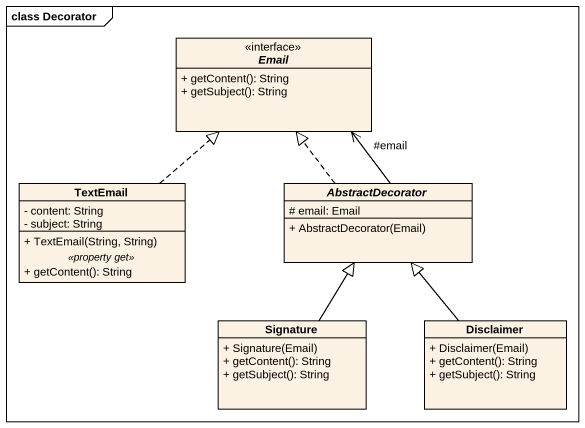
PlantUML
@startuml
mainframe class Decorator
hide circle
hide empty members
skinparam classAttributeIconSize 0
interface Email <<interface>> {
  + getContent(): String
  + getSubject(): String
}
class TextEmail {
  - content: String
  - subject: String
  --
  + TextEmail(String, String)
  .. <<property get>> ..
  + getContent(): String
}
abstract class AbstractDecorator {
  # email: Email
  + AbstractDecorator(Email)
}
class Signature {
  + Signature(Email)
  + getContent(): String
  + getSubject(): String
}
class Disclaimer {
  + Disclaimer(Email)
  + getContent(): String
  + getSubject(): String
}
TextEmail .up.|> Email
AbstractDecorator -up-> "#email" Email
AbstractDecorator .up.|> Email
Signature -up-|> AbstractDecorator
Disclaimer -up-|> AbstractDecorator
@enduml
